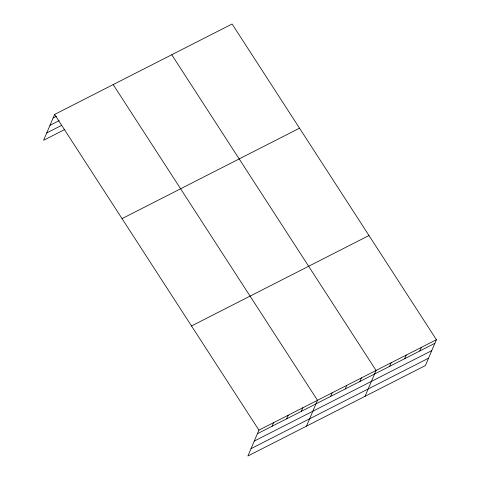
<?xml version="1.0" encoding="UTF-8"?>
<svg xmlns="http://www.w3.org/2000/svg" width="480" height="480" viewBox="0 0 480 480"><rect width="100%" height="100%" fill="white"/><g stroke="black" fill="none" stroke-linecap="round" stroke-linejoin="round"><path stroke-width="0.72" d="M436.416 339.702L258.93 430.14L247.902 456L425.382 365.562L436.416 339.702L232.098 24L54.618 114.438L43.584 140.298L64.884 129.444M272.046 426.264L273.576 422.682M286.686 418.806L288.216 415.218M301.332 411.342L302.856 407.76M306.474 426.156L317.502 400.296L113.184 84.594M330.612 396.42L332.142 392.838M345.258 388.962L346.782 385.374M359.898 381.498L361.428 377.916M365.04 396.312L376.068 370.452L171.756 54.75M389.628 366.348L391.158 362.766M404.712 358.662L406.242 355.08M419.796 350.976L421.326 347.394M53.088 118.02L56.412 116.328M49.95 125.376L59.268 120.624M46.722 132.948L61.362 125.484M122.04 218.622L299.52 128.184M191.508 325.962L368.988 235.524M257.4 433.728L434.886 343.29M254.268 441.078L431.748 350.64M251.04 448.65L428.52 358.212M54.618 114.438L258.93 430.14"/></g></svg>
